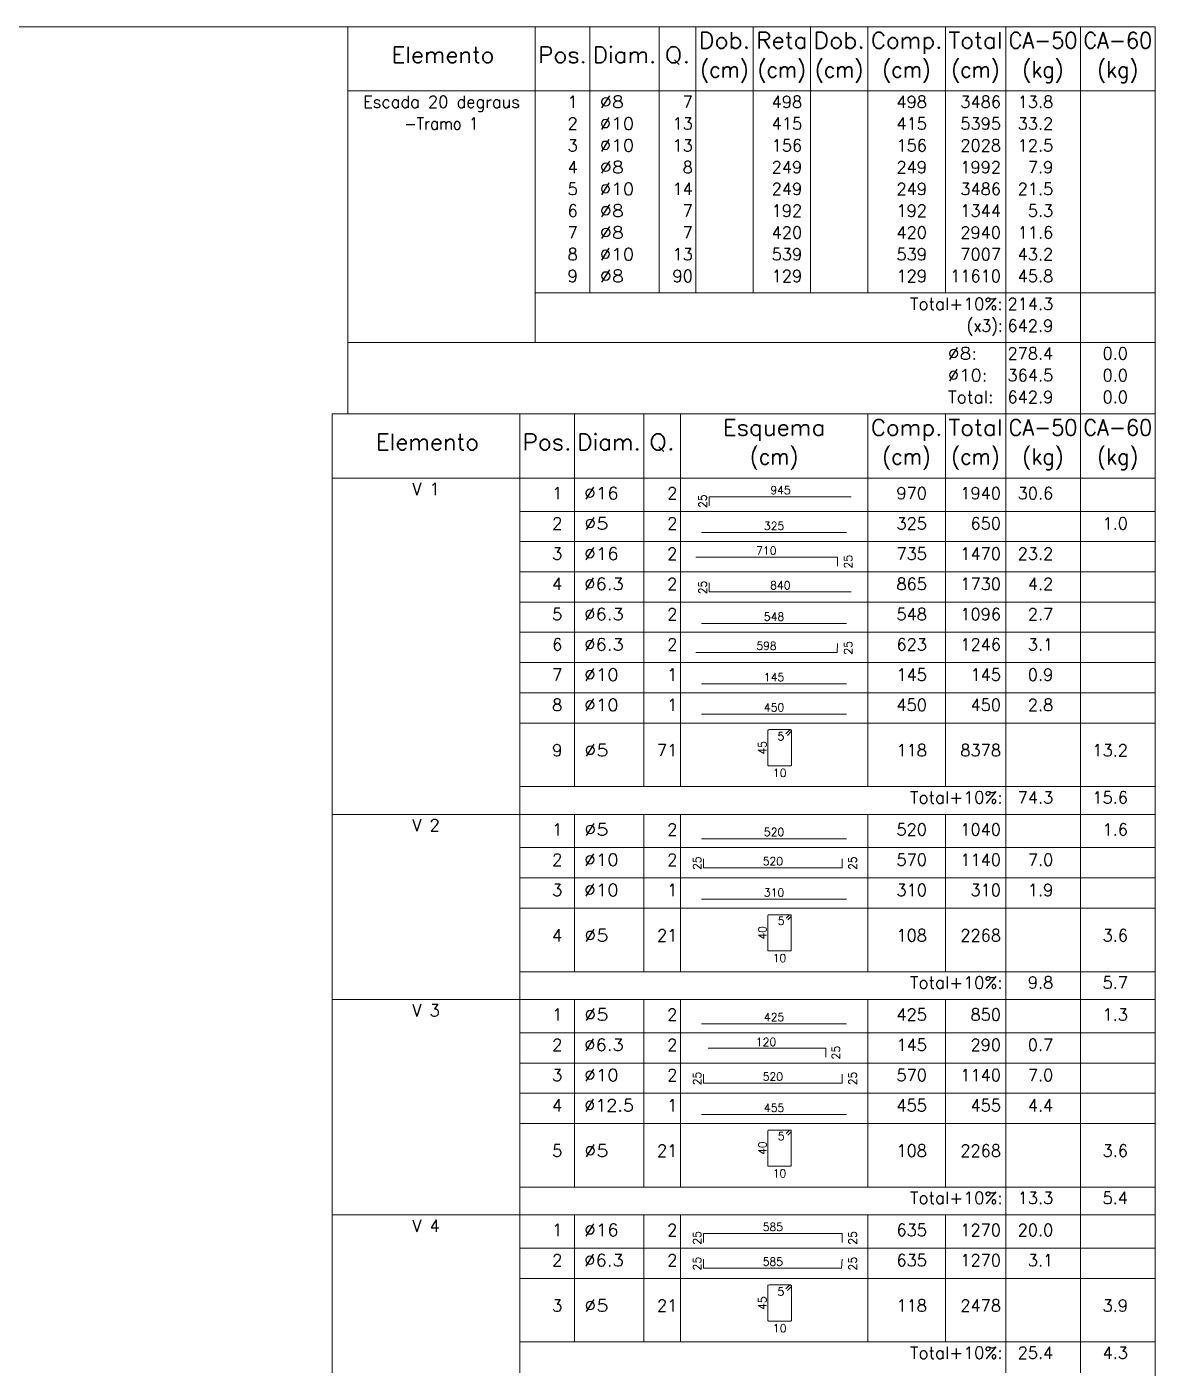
# Model space of a CAD drawing. Header units: millimetres. Extents: x 0 to 119, y 0 to 84.
# Drawn here: x 100.14 to 118.8, y 61.83 to 84 of the extents above; entities that cross this region are included whole.
import ezdxf
from ezdxf.enums import TextEntityAlignment as Align

# ---------------------------------------------------------------- set-up
doc = ezdxf.new("R2010")
doc.units = ezdxf.units.MM
for name, color, linetype, lineweight in [('DETALHES_TABELA', 7, 'Continuous', 9), ('QUAD_BORDA', 1, 'Continuous', 20), ('QUAD_LIMITES', 2, 'Continuous', 0), ('TABELAS', 1, 'Continuous', 0), ('TEXTO_TABELAS', 1, 'Continuous', 0), ('TEXTOS_COTAS_DETALHES_TABELA', 1, 'Continuous', 0)]:
    doc.layers.add(name, color=color, linetype=linetype, lineweight=lineweight)
doc.styles.add('CYPETXT', font='', dxfattribs={"height": 0.2})
doc.styles.get('CYPETXT').set_extended_font_data('romans')

msp = doc.modelspace()

# ---------------------------------------------------------------- linework, layer by layer
at = {"layer": 'DETALHES_TABELA'}
for points in [[(111.427, 76.082), (111.427, 76.232), (113.772, 76.232)], [(111.298, 75.638), (113.698, 75.638)], [(111.206, 75.232), (113.548, 75.232), (113.548, 75.082)], [(111.427, 74.807), (111.427, 74.657), (113.772, 74.657)], [(111.298, 74.138), (113.698, 74.138)], [(111.206, 73.657), (113.54, 73.657), (113.547, 73.807)], [(111.298, 73.138), (113.698, 73.138)], [(111.298, 72.638), (113.698, 72.638)], [(112.718, 72.287), (112.78, 72.348), (112.782, 72.351), (112.784, 72.354), (112.785, 72.358), (112.785, 72.362), (112.785, 72.366), (112.784, 72.369), (112.782, 72.372), (112.78, 72.375), (112.777, 72.378), (112.773, 72.379), (112.77, 72.381), (112.766, 72.381), (112.415, 72.381), (112.408, 72.379), (112.402, 72.375), (112.397, 72.369), (112.396, 72.362), (112.396, 71.8), (112.397, 71.793), (112.402, 71.786), (112.408, 71.782), (112.415, 71.781), (112.766, 71.781), (112.773, 71.782), (112.78, 71.786), (112.784, 71.793), (112.785, 71.8), (112.785, 72.362), (112.785, 72.366), (112.784, 72.369), (112.782, 72.372), (112.78, 72.375), (112.777, 72.378), (112.773, 72.379), (112.77, 72.381), (112.766, 72.381), (112.762, 72.381), (112.759, 72.379), (112.756, 72.378), (112.753, 72.375), (112.691, 72.314)], [(111.298, 70.578), (113.698, 70.578)], [(111.333, 70.248), (111.333, 70.098), (113.623, 70.098), (113.623, 70.248)], [(111.298, 69.578), (113.698, 69.578)], [(112.723, 69.238), (112.778, 69.293), (112.78, 69.295), (112.782, 69.298), (112.783, 69.301), (112.783, 69.305), (112.783, 69.308), (112.782, 69.311), (112.78, 69.314), (112.778, 69.317), (112.776, 69.319), (112.773, 69.321), (112.769, 69.322), (112.766, 69.322), (112.412, 69.322), (112.406, 69.321), (112.4, 69.317), (112.397, 69.311), (112.395, 69.305), (112.395, 68.739), (112.397, 68.732), (112.4, 68.727), (112.406, 68.723), (112.412, 68.722), (112.766, 68.722), (112.773, 68.723), (112.778, 68.727), (112.782, 68.732), (112.783, 68.739), (112.783, 69.305), (112.783, 69.308), (112.782, 69.311), (112.78, 69.314), (112.778, 69.317), (112.776, 69.319), (112.773, 69.321), (112.769, 69.322), (112.766, 69.322), (112.763, 69.322), (112.76, 69.321), (112.757, 69.319), (112.754, 69.317), (112.699, 69.262)], [(111.298, 67.518), (113.698, 67.518)], [(111.409, 67.116), (113.352, 67.116), (113.352, 66.966)], [(111.333, 66.688), (111.333, 66.538), (113.623, 66.538), (113.623, 66.688)], [(111.298, 66.018), (113.698, 66.018)], [(112.723, 65.678), (112.778, 65.733), (112.78, 65.735), (112.782, 65.738), (112.783, 65.741), (112.783, 65.745), (112.783, 65.748), (112.782, 65.751), (112.78, 65.754), (112.778, 65.757), (112.776, 65.759), (112.773, 65.761), (112.769, 65.762), (112.766, 65.762), (112.412, 65.762), (112.406, 65.761), (112.4, 65.757), (112.397, 65.751), (112.395, 65.745), (112.395, 65.179), (112.397, 65.172), (112.4, 65.167), (112.406, 65.163), (112.412, 65.162), (112.766, 65.162), (112.773, 65.163), (112.778, 65.167), (112.782, 65.172), (112.783, 65.179), (112.783, 65.745), (112.783, 65.748), (112.782, 65.751), (112.78, 65.754), (112.778, 65.757), (112.776, 65.759), (112.773, 65.761), (112.769, 65.762), (112.766, 65.762), (112.763, 65.762), (112.76, 65.761), (112.757, 65.759), (112.754, 65.757), (112.699, 65.702)], [(111.333, 63.903), (111.333, 64.053), (113.623, 64.053), (113.623, 63.903)], [(111.333, 63.628), (111.333, 63.478), (113.615, 63.478), (113.623, 63.628)], [(112.718, 63.107), (112.78, 63.168), (112.782, 63.171), (112.784, 63.174), (112.785, 63.178), (112.785, 63.182), (112.785, 63.186), (112.784, 63.189), (112.782, 63.192), (112.78, 63.195), (112.777, 63.198), (112.773, 63.199), (112.77, 63.201), (112.766, 63.201), (112.415, 63.201), (112.408, 63.199), (112.402, 63.195), (112.397, 63.189), (112.396, 63.182), (112.396, 62.62), (112.397, 62.613), (112.402, 62.606), (112.408, 62.602), (112.415, 62.601), (112.766, 62.601), (112.773, 62.602), (112.78, 62.606), (112.784, 62.613), (112.785, 62.62), (112.785, 63.182), (112.785, 63.186), (112.784, 63.189), (112.782, 63.192), (112.78, 63.195), (112.777, 63.198), (112.773, 63.199), (112.77, 63.201), (112.766, 63.201), (112.762, 63.201), (112.759, 63.199), (112.756, 63.198), (112.753, 63.195), (112.691, 63.134)]]:
    msp.add_lwpolyline(points, dxfattribs=at)
at = {"layer": 'QUAD_BORDA'}
msp.add_lwpolyline([(0, 0), (118.8, 0), (118.8, 84), (0, 84), (0, 0)], close=True, dxfattribs=at)
at = {"layer": 'QUAD_LIMITES'}
msp.add_lwpolyline([(0, 0), (118.8, 0), (118.8, 84), (0, 84), (0, 0)], close=True, dxfattribs=at)
at = {"layer": 'TABELAS'}
for p, q in [((105.448, 82.89), (105.448, 84)), ((105.448, 84), (118.8, 84)), ((108.548, 82.89), (108.548, 84)), ((109.452, 82.89), (109.452, 84)), ((110.6, 82.89), (110.6, 84)), ((111.204, 82.89), (111.204, 84)), ((112.152, 82.89), (112.152, 84)), ((113.1, 82.89), (113.1, 84)), ((114.048, 82.89), (114.048, 84)), ((115.332, 82.89), (115.332, 84)), ((116.328, 82.89), (116.328, 84)), ((117.564, 82.89), (117.564, 84)), ((118.8, 82.89), (118.8, 84)), ((105.448, 82.94), (118.8, 82.94)), ((105.448, 78.83), (105.448, 82.89)), ((108.548, 78.83), (108.548, 82.89)), ((109.452, 79.6), (109.452, 82.89)), ((110.6, 79.6), (110.6, 82.89)), ((111.204, 79.6), (111.204, 82.89)), ((112.152, 79.6), (112.152, 82.89)), ((113.1, 79.6), (113.1, 82.89)), ((114.048, 79.6), (114.048, 82.89)), ((115.332, 79.6), (115.332, 82.89)), ((116.328, 78.83), (116.328, 82.89)), ((117.564, 78.83), (117.564, 82.89)), ((118.8, 78.83), (118.8, 82.89)), ((108.548, 79.6), (118.8, 79.6)), ((105.448, 78.73), (105.448, 78.83)), ((105.448, 78.78), (118.8, 78.78)), ((105.448, 78.37), (105.448, 78.73)), ((108.548, 78.78), (108.548, 78.83)), ((116.328, 78.73), (116.328, 78.83)), ((116.328, 78.37), (116.328, 78.73)), ((117.564, 78.73), (117.564, 78.83)), ((117.564, 78.37), (117.564, 78.73)), ((118.8, 78.73), (118.8, 78.83)), ((118.8, 78.37), (118.8, 78.73)), ((105.448, 78.01), (105.448, 78.37)), ((116.328, 78.01), (116.328, 78.37)), ((117.564, 78.01), (117.564, 78.37)), ((118.8, 78.01), (118.8, 78.37)), ((105.448, 77.6), (105.448, 78.01)), ((116.328, 77.6), (116.328, 78.01)), ((117.564, 77.6), (117.564, 78.01)), ((118.8, 77.6), (118.8, 78.01)), ((105.192, 76.49), (105.192, 77.6)), ((105.192, 77.6), (118.8, 77.6)), ((105.448, 77.6), (118.8, 77.6)), ((108.292, 76.49), (108.292, 77.6)), ((109.196, 76.49), (109.196, 77.6)), ((110.344, 76.49), (110.344, 77.6)), ((110.948, 76.49), (110.948, 77.6)), ((114.048, 76.49), (114.048, 77.6)), ((115.332, 76.49), (115.332, 77.6)), ((116.328, 76.49), (116.328, 77.6)), ((117.564, 76.49), (117.564, 77.6)), ((118.8, 76.49), (118.8, 77.6)), ((105.192, 76.54), (118.8, 76.54)), ((105.192, 71.03), (105.192, 76.49)), ((108.292, 71.03), (108.292, 76.49)), ((109.196, 71.44), (109.196, 76.49)), ((110.344, 71.44), (110.344, 76.49)), ((110.948, 71.44), (110.948, 76.49)), ((114.048, 71.44), (114.048, 76.49)), ((115.332, 71.44), (115.332, 76.49)), ((116.328, 71.03), (116.328, 76.49)), ((117.564, 71.03), (117.564, 76.49)), ((118.8, 71.03), (118.8, 76.49)), ((108.292, 71.44), (118.8, 71.44)), ((105.192, 70.93), (105.192, 71.03)), ((105.192, 70.98), (118.8, 70.98)), ((108.292, 70.93), (108.292, 71.03)), ((109.196, 70.93), (109.196, 70.98)), ((110.344, 70.93), (110.344, 70.98)), ((110.948, 70.93), (110.948, 70.98)), ((114.048, 70.93), (114.048, 70.98)), ((115.332, 70.93), (115.332, 70.98)), ((116.328, 70.93), (116.328, 71.03)), ((117.564, 70.93), (117.564, 71.03)), ((118.8, 70.93), (118.8, 71.03)), ((105.192, 67.97), (105.192, 70.93)), ((108.292, 67.97), (108.292, 70.93)), ((109.196, 68.38), (109.196, 70.93)), ((110.344, 68.38), (110.344, 70.93)), ((110.948, 68.38), (110.948, 70.93)), ((114.048, 68.38), (114.048, 70.93)), ((115.332, 68.38), (115.332, 70.93)), ((116.328, 67.97), (116.328, 70.93)), ((117.564, 67.97), (117.564, 70.93)), ((118.8, 67.97), (118.8, 70.93)), ((108.292, 68.38), (118.8, 68.38)), ((105.192, 67.87), (105.192, 67.97)), ((105.192, 67.92), (118.8, 67.92)), ((105.192, 64.41), (105.192, 67.87)), ((108.292, 67.87), (108.292, 67.97)), ((108.292, 64.41), (108.292, 67.87)), ((109.196, 67.87), (109.196, 67.92)), ((109.196, 64.82), (109.196, 67.87)), ((110.344, 67.87), (110.344, 67.92)), ((110.344, 64.82), (110.344, 67.87)), ((110.948, 67.87), (110.948, 67.92)), ((110.948, 64.82), (110.948, 67.87)), ((114.048, 67.87), (114.048, 67.92)), ((114.048, 64.82), (114.048, 67.87)), ((115.332, 67.87), (115.332, 67.92)), ((115.332, 64.82), (115.332, 67.87)), ((116.328, 67.87), (116.328, 67.97)), ((116.328, 64.41), (116.328, 67.87)), ((117.564, 67.87), (117.564, 67.97)), ((117.564, 64.41), (117.564, 67.87)), ((118.8, 67.87), (118.8, 67.97)), ((118.8, 64.41), (118.8, 67.87)), ((108.292, 64.82), (118.8, 64.82)), ((105.192, 64.31), (105.192, 64.41)), ((105.192, 64.36), (118.8, 64.36)), ((105.192, 61.85), (105.192, 64.31)), ((108.292, 64.31), (108.292, 64.41)), ((108.292, 61.85), (108.292, 64.31)), ((109.196, 64.31), (109.196, 64.36)), ((109.196, 62.26), (109.196, 64.31)), ((110.344, 64.31), (110.344, 64.36)), ((110.344, 62.26), (110.344, 64.31)), ((110.948, 64.31), (110.948, 64.36)), ((110.948, 62.26), (110.948, 64.31)), ((114.048, 64.31), (114.048, 64.36)), ((114.048, 62.26), (114.048, 64.31)), ((115.332, 64.31), (115.332, 64.36)), ((115.332, 62.26), (115.332, 64.31)), ((116.328, 64.31), (116.328, 64.41)), ((116.328, 61.85), (116.328, 64.31)), ((117.564, 64.31), (117.564, 64.41)), ((117.564, 61.85), (117.564, 64.31)), ((118.8, 64.31), (118.8, 64.41)), ((118.8, 61.85), (118.8, 64.31)), ((108.292, 62.26), (118.8, 62.26)), ((105.192, 61.75), (105.192, 61.85)), ((108.292, 61.75), (108.292, 61.85)), ((116.328, 61.75), (116.328, 61.85)), ((117.564, 61.75), (117.564, 61.85)), ((118.8, 61.75), (118.8, 61.85))]:
    msp.add_line(p, q, dxfattribs=at)
at = {"layer": 'TEXTO_TABELAS'}
for p, q in [((108.292, 75.99), (118.8, 75.99)), ((108.292, 75.49), (118.8, 75.49)), ((108.292, 74.99), (118.8, 74.99)), ((108.292, 74.49), (118.8, 74.49)), ((108.292, 73.99), (118.8, 73.99)), ((108.292, 73.49), (118.8, 73.49)), ((108.292, 72.99), (118.8, 72.99)), ((108.292, 72.49), (118.8, 72.49)), ((108.292, 70.43), (118.8, 70.43)), ((108.292, 69.93), (118.8, 69.93)), ((108.292, 69.43), (118.8, 69.43)), ((108.292, 67.37), (118.8, 67.37)), ((108.292, 66.87), (118.8, 66.87)), ((108.292, 66.37), (118.8, 66.37)), ((108.292, 65.87), (118.8, 65.87)), ((108.292, 63.81), (118.8, 63.81)), ((108.292, 63.31), (118.8, 63.31))]:
    msp.add_line(p, q, dxfattribs=at)

# ---------------------------------------------------------------- texts
at = {"layer": 'TEXTO_TABELAS', "style": 'CYPETXT'}
for s, height, width, p, p2 in [('Dob.', 0.2667, 0.953523, (111.254, 83.643), (112.102, 83.643)), ('Reta', 0.2667, 0.94055, (112.202, 83.643), (113.05, 83.643)), ('Dob.', 0.2667, 0.953523, (113.15, 83.643), (113.998, 83.643)), ('Comp.', 0.2667, 0.895522, (114.098, 83.643), (115.282, 83.643)), ('Total', 0.2667, 0.935673, (115.382, 83.643), (116.278, 83.643)), ('CA-50', 0.2667, 0.813132, (116.378, 83.643), (117.514, 83.643)), ('CA-60', 0.2667, 0.813132, (117.614, 83.643), (118.75, 83.643)), ('Elemento', 0.2667, 0.923378, (106.173, 83.403), (107.873, 83.403)), ('Pos.', 0.2667, 0.930268, (108.598, 83.403), (109.402, 83.403)), ('Diam.', 0.2667, 0.924488, (109.502, 83.403), (110.55, 83.403)), ('Q.', 0.2667, 1.025806, (110.69, 83.403), (111.114, 83.403)), ('(cm)', 0.2667, 0.819001, (111.278, 83.163), (112.078, 83.163)), ('(cm)', 0.2667, 0.819001, (112.226, 83.163), (113.026, 83.163)), ('(cm)', 0.2667, 0.819001, (113.174, 83.163), (113.974, 83.163)), ('(cm)', 0.2667, 0.819001, (114.29, 83.163), (115.09, 83.163)), ('(cm)', 0.2667, 0.819001, (115.43, 83.163), (116.23, 83.163)), ('(kg)', 0.2667, 0.827954, (116.604, 83.163), (117.288, 83.163)), ('(kg)', 0.2667, 0.827954, (117.84, 83.163), (118.524, 83.163)), ('Escada 20 degraus', 0.2, 0.848594, (105.701, 82.66), (108.296, 82.66)), ('1', 0.2, 0.872274, (109.084, 82.66), (109.252, 82.66)), ('%%c8', 0.2, 0.99505, (109.615, 82.66), (110.017, 82.66)), ('7', 0.2, 0.872274, (110.986, 82.66), (111.154, 82.66)), ('498', 0.2, 0.872274, (112.458, 82.66), (112.962, 82.66)), ('498', 0.2, 0.872274, (114.522, 82.66), (115.026, 82.66)), ('3486', 0.2, 0.872274, (115.578, 82.66), (116.25, 82.66)), ('13.8', 0.2, 0.869308, (116.526, 82.66), (117.114, 82.66)), ('-Tramo 1', 0.2, 0.775371, (106.386, 82.3), (107.61, 82.3)), ('2', 0.2, 0.872274, (109.084, 82.3), (109.252, 82.3)), ('%%c10', 0.2, 0.955414, (109.615, 82.3), (110.185, 82.3)), ('13', 0.2, 0.872274, (110.818, 82.3), (111.154, 82.3)), ('415', 0.2, 0.872274, (112.458, 82.3), (112.962, 82.3)), ('415', 0.2, 0.872274, (114.522, 82.3), (115.026, 82.3)), ('5395', 0.2, 0.872274, (115.578, 82.3), (116.25, 82.3)), ('33.2', 0.2, 0.869308, (116.526, 82.3), (117.114, 82.3)), ('3', 0.2, 0.872274, (109.084, 81.94), (109.252, 81.94)), ('%%c10', 0.2, 0.955414, (109.615, 81.94), (110.185, 81.94)), ('13', 0.2, 0.872274, (110.818, 81.94), (111.154, 81.94)), ('156', 0.2, 0.872274, (112.458, 81.94), (112.962, 81.94)), ('156', 0.2, 0.872274, (114.522, 81.94), (115.026, 81.94)), ('2028', 0.2, 0.872274, (115.578, 81.94), (116.25, 81.94)), ('12.5', 0.2, 0.869308, (116.526, 81.94), (117.114, 81.94)), ('4', 0.2, 0.872274, (109.084, 81.58), (109.252, 81.58)), ('%%c8', 0.2, 0.99505, (109.615, 81.58), (110.017, 81.58)), ('8', 0.2, 0.872274, (110.986, 81.58), (111.154, 81.58)), ('249', 0.2, 0.872274, (112.458, 81.58), (112.962, 81.58)), ('249', 0.2, 0.872274, (114.522, 81.58), (115.026, 81.58)), ('1992', 0.2, 0.872274, (115.578, 81.58), (116.25, 81.58)), ('7.9', 0.2, 0.868127, (116.694, 81.58), (117.114, 81.58)), ('5', 0.2, 0.872274, (109.084, 81.22), (109.252, 81.22)), ('%%c10', 0.2, 0.955414, (109.615, 81.22), (110.185, 81.22)), ('14', 0.2, 0.872274, (110.818, 81.22), (111.154, 81.22)), ('249', 0.2, 0.872274, (112.458, 81.22), (112.962, 81.22)), ('249', 0.2, 0.872274, (114.522, 81.22), (115.026, 81.22)), ('3486', 0.2, 0.872274, (115.578, 81.22), (116.25, 81.22)), ('21.5', 0.2, 0.869308, (116.526, 81.22), (117.114, 81.22)), ('6', 0.2, 0.872274, (109.084, 80.86), (109.252, 80.86)), ('%%c8', 0.2, 0.99505, (109.615, 80.86), (110.017, 80.86)), ('7', 0.2, 0.872274, (110.986, 80.86), (111.154, 80.86)), ('192', 0.2, 0.872274, (112.458, 80.86), (112.962, 80.86)), ('192', 0.2, 0.872274, (114.522, 80.86), (115.026, 80.86)), ('1344', 0.2, 0.872274, (115.578, 80.86), (116.25, 80.86)), ('5.3', 0.2, 0.868127, (116.694, 80.86), (117.114, 80.86)), ('7', 0.2, 0.872274, (109.084, 80.5), (109.252, 80.5)), ('%%c8', 0.2, 0.99505, (109.615, 80.5), (110.017, 80.5)), ('7', 0.2, 0.872274, (110.986, 80.5), (111.154, 80.5)), ('420', 0.2, 0.872274, (112.458, 80.5), (112.962, 80.5)), ('420', 0.2, 0.872274, (114.522, 80.5), (115.026, 80.5)), ('2940', 0.2, 0.872274, (115.578, 80.5), (116.25, 80.5)), ('11.6', 0.2, 0.869308, (116.526, 80.5), (117.114, 80.5)), ('8', 0.2, 0.872274, (109.084, 80.14), (109.252, 80.14)), ('%%c10', 0.2, 0.955414, (109.615, 80.14), (110.185, 80.14)), ('13', 0.2, 0.872274, (110.818, 80.14), (111.154, 80.14)), ('539', 0.2, 0.872274, (112.458, 80.14), (112.962, 80.14)), ('539', 0.2, 0.872274, (114.522, 80.14), (115.026, 80.14)), ('7007', 0.2, 0.872274, (115.578, 80.14), (116.25, 80.14)), ('43.2', 0.2, 0.869308, (116.526, 80.14), (117.114, 80.14)), ('9', 0.2, 0.872274, (109.084, 79.78), (109.252, 79.78)), ('%%c8', 0.2, 0.99505, (109.615, 79.78), (110.017, 79.78)), ('90', 0.2, 0.872274, (110.818, 79.78), (111.154, 79.78)), ('129', 0.2, 0.872274, (112.458, 79.78), (112.962, 79.78)), ('129', 0.2, 0.872274, (114.522, 79.78), (115.026, 79.78)), ('11610', 0.2, 0.872274, (115.41, 79.78), (116.25, 79.78)), ('45.8', 0.2, 0.869308, (116.526, 79.78), (117.114, 79.78)), ('Total+10%:', 0.2, 0.906671, (114.745, 79.32), (116.278, 79.32)), ('214.3', 0.2, 0.869965, (116.358, 79.32), (117.114, 79.32)), ('(x3):', 0.2, 0.820506, (115.681, 78.96), (116.278, 78.96)), ('642.9', 0.2, 0.869965, (116.358, 78.96), (117.114, 78.96)), ('%%c8:', 0.2, 0.966972, (115.372, 78.5), (115.858, 78.5)), ('278.4', 0.2, 0.869965, (116.358, 78.5), (117.114, 78.5)), ('0.0', 0.2, 0.868127, (117.93, 78.5), (118.35, 78.5)), ('%%c10:', 0.2, 0.940736, (115.372, 78.14), (116.026, 78.14)), ('364.5', 0.2, 0.869965, (116.358, 78.14), (117.114, 78.14)), ('0.0', 0.2, 0.868127, (117.93, 78.14), (118.35, 78.14)), ('Total:', 0.2, 0.925563, (115.372, 77.78), (116.128, 77.78)), ('642.9', 0.2, 0.869965, (116.358, 77.78), (117.114, 77.78)), ('0.0', 0.2, 0.868127, (117.93, 77.78), (118.35, 77.78)), ('Esquema', 0.2667, 0.93681, (111.65, 77.243), (113.346, 77.243)), ('Comp.', 0.2667, 0.895522, (114.098, 77.243), (115.282, 77.243)), ('Total', 0.2667, 0.935673, (115.382, 77.243), (116.278, 77.243)), ('CA-50', 0.2667, 0.813132, (116.378, 77.243), (117.514, 77.243)), ('CA-60', 0.2667, 0.813132, (117.614, 77.243), (118.75, 77.243)), ('Elemento', 0.2667, 0.923378, (105.917, 77.003), (107.617, 77.003)), ('Pos.', 0.2667, 0.930268, (108.342, 77.003), (109.146, 77.003)), ('Diam.', 0.2667, 0.924488, (109.246, 77.003), (110.294, 77.003)), ('Q.', 0.2667, 1.025806, (110.434, 77.003), (110.858, 77.003)), ('(cm)', 0.2667, 0.819001, (112.098, 76.763), (112.898, 76.763)), ('(cm)', 0.2667, 0.819001, (114.29, 76.763), (115.09, 76.763)), ('(cm)', 0.2667, 0.819001, (115.43, 76.763), (116.23, 76.763)), ('(kg)', 0.2667, 0.827954, (116.604, 76.763), (117.288, 76.763)), ('(kg)', 0.2667, 0.827954, (117.84, 76.763), (118.524, 76.763)), ('V 1', 0.2, 0.796974, (106.516, 76.26), (106.969, 76.26)), ('1', 0.2, 0.872274, (108.828, 76.19), (108.996, 76.19)), ('%%c16', 0.2, 0.955414, (109.359, 76.19), (109.929, 76.19)), ('2', 0.2, 0.872274, (110.73, 76.19), (110.898, 76.19)), ('970', 0.2, 0.872274, (114.522, 76.19), (115.026, 76.19)), ('1940', 0.2, 0.872274, (115.578, 76.19), (116.25, 76.19)), ('30.6', 0.2, 0.869308, (116.526, 76.19), (117.114, 76.19)), ('2', 0.2, 0.872274, (108.828, 75.69), (108.996, 75.69)), ('%%c5', 0.2, 0.99505, (109.359, 75.69), (109.761, 75.69)), ('2', 0.2, 0.872274, (110.73, 75.69), (110.898, 75.69)), ('325', 0.2, 0.872274, (114.522, 75.69), (115.026, 75.69)), ('650', 0.2, 0.872274, (115.746, 75.69), (116.25, 75.69)), ('1.0', 0.2, 0.868127, (117.93, 75.69), (118.35, 75.69)), ('3', 0.2, 0.872274, (108.828, 75.19), (108.996, 75.19)), ('%%c16', 0.2, 0.955414, (109.359, 75.19), (109.929, 75.19)), ('2', 0.2, 0.872274, (110.73, 75.19), (110.898, 75.19)), ('735', 0.2, 0.872274, (114.522, 75.19), (115.026, 75.19)), ('1470', 0.2, 0.872274, (115.578, 75.19), (116.25, 75.19)), ('23.2', 0.2, 0.869308, (116.526, 75.19), (117.114, 75.19)), ('4', 0.2, 0.872274, (108.828, 74.69), (108.996, 74.69)), ('%%c6.3', 0.2, 0.940736, (109.359, 74.69), (110.013, 74.69)), ('2', 0.2, 0.872274, (110.73, 74.69), (110.898, 74.69)), ('865', 0.2, 0.872274, (114.522, 74.69), (115.026, 74.69)), ('1730', 0.2, 0.872274, (115.578, 74.69), (116.25, 74.69)), ('4.2', 0.2, 0.868127, (116.694, 74.69), (117.114, 74.69)), ('5', 0.2, 0.872274, (108.828, 74.19), (108.996, 74.19)), ('%%c6.3', 0.2, 0.940736, (109.359, 74.19), (110.013, 74.19)), ('2', 0.2, 0.872274, (110.73, 74.19), (110.898, 74.19)), ('548', 0.2, 0.872274, (114.522, 74.19), (115.026, 74.19)), ('1096', 0.2, 0.872274, (115.578, 74.19), (116.25, 74.19)), ('2.7', 0.2, 0.868127, (116.694, 74.19), (117.114, 74.19)), ('6', 0.2, 0.872274, (108.828, 73.69), (108.996, 73.69)), ('%%c6.3', 0.2, 0.940736, (109.359, 73.69), (110.013, 73.69)), ('2', 0.2, 0.872274, (110.73, 73.69), (110.898, 73.69)), ('623', 0.2, 0.872274, (114.522, 73.69), (115.026, 73.69)), ('1246', 0.2, 0.872274, (115.578, 73.69), (116.25, 73.69)), ('3.1', 0.2, 0.868127, (116.694, 73.69), (117.114, 73.69)), ('7', 0.2, 0.872274, (108.828, 73.19), (108.996, 73.19)), ('%%c10', 0.2, 0.955414, (109.359, 73.19), (109.929, 73.19)), ('1', 0.2, 0.872274, (110.73, 73.19), (110.898, 73.19)), ('145', 0.2, 0.872274, (114.522, 73.19), (115.026, 73.19)), ('145', 0.2, 0.872274, (115.746, 73.19), (116.25, 73.19)), ('0.9', 0.2, 0.868127, (116.694, 73.19), (117.114, 73.19)), ('8', 0.2, 0.872274, (108.828, 72.69), (108.996, 72.69)), ('%%c10', 0.2, 0.955414, (109.359, 72.69), (109.929, 72.69)), ('1', 0.2, 0.872274, (110.73, 72.69), (110.898, 72.69)), ('450', 0.2, 0.872274, (114.522, 72.69), (115.026, 72.69)), ('450', 0.2, 0.872274, (115.746, 72.69), (116.25, 72.69)), ('2.8', 0.2, 0.868127, (116.694, 72.69), (117.114, 72.69)), ('9', 0.2, 0.872274, (108.828, 71.94), (108.996, 71.94)), ('%%c5', 0.2, 0.99505, (109.359, 71.94), (109.761, 71.94)), ('71', 0.2, 0.872274, (110.562, 71.94), (110.898, 71.94)), ('118', 0.2, 0.872274, (114.522, 71.94), (115.026, 71.94)), ('8378', 0.2, 0.872274, (115.578, 71.94), (116.25, 71.94)), ('13.2', 0.2, 0.869308, (117.762, 71.94), (118.35, 71.94)), ('Total+10%:', 0.2, 0.906671, (114.745, 71.16), (116.278, 71.16)), ('74.3', 0.2, 0.869308, (116.526, 71.16), (117.114, 71.16)), ('15.6', 0.2, 0.869308, (117.762, 71.16), (118.35, 71.16)), ('V 2', 0.2, 0.796974, (106.516, 70.7), (106.969, 70.7)), ('1', 0.2, 0.872274, (108.828, 70.63), (108.996, 70.63)), ('%%c5', 0.2, 0.99505, (109.359, 70.63), (109.761, 70.63)), ('2', 0.2, 0.872274, (110.73, 70.63), (110.898, 70.63)), ('520', 0.2, 0.872274, (114.522, 70.63), (115.026, 70.63)), ('1040', 0.2, 0.872274, (115.578, 70.63), (116.25, 70.63)), ('1.6', 0.2, 0.868127, (117.93, 70.63), (118.35, 70.63)), ('2', 0.2, 0.872274, (108.828, 70.13), (108.996, 70.13)), ('%%c10', 0.2, 0.955414, (109.359, 70.13), (109.929, 70.13)), ('2', 0.2, 0.872274, (110.73, 70.13), (110.898, 70.13)), ('570', 0.2, 0.872274, (114.522, 70.13), (115.026, 70.13)), ('1140', 0.2, 0.872274, (115.578, 70.13), (116.25, 70.13)), ('7.0', 0.2, 0.868127, (116.694, 70.13), (117.114, 70.13)), ('3', 0.2, 0.872274, (108.828, 69.63), (108.996, 69.63)), ('%%c10', 0.2, 0.955414, (109.359, 69.63), (109.929, 69.63)), ('1', 0.2, 0.872274, (110.73, 69.63), (110.898, 69.63)), ('310', 0.2, 0.872274, (114.522, 69.63), (115.026, 69.63)), ('310', 0.2, 0.872274, (115.746, 69.63), (116.25, 69.63)), ('1.9', 0.2, 0.868127, (116.694, 69.63), (117.114, 69.63)), ('4', 0.2, 0.872274, (108.828, 68.88), (108.996, 68.88)), ('%%c5', 0.2, 0.99505, (109.359, 68.88), (109.761, 68.88)), ('21', 0.2, 0.872274, (110.562, 68.88), (110.898, 68.88)), ('108', 0.2, 0.872274, (114.522, 68.88), (115.026, 68.88)), ('2268', 0.2, 0.872274, (115.578, 68.88), (116.25, 68.88)), ('3.6', 0.2, 0.868127, (117.93, 68.88), (118.35, 68.88)), ('Total+10%:', 0.2, 0.906671, (114.745, 68.1), (116.278, 68.1)), ('9.8', 0.2, 0.868127, (116.694, 68.1), (117.114, 68.1)), ('5.7', 0.2, 0.868127, (117.93, 68.1), (118.35, 68.1)), ('V 3', 0.2, 0.796974, (106.516, 67.64), (106.969, 67.64)), ('1', 0.2, 0.872274, (108.828, 67.57), (108.996, 67.57)), ('%%c5', 0.2, 0.99505, (109.359, 67.57), (109.761, 67.57)), ('2', 0.2, 0.872274, (110.73, 67.57), (110.898, 67.57)), ('425', 0.2, 0.872274, (114.522, 67.57), (115.026, 67.57)), ('850', 0.2, 0.872274, (115.746, 67.57), (116.25, 67.57)), ('1.3', 0.2, 0.868127, (117.93, 67.57), (118.35, 67.57)), ('2', 0.2, 0.872274, (108.828, 67.07), (108.996, 67.07)), ('%%c6.3', 0.2, 0.940736, (109.359, 67.07), (110.013, 67.07)), ('2', 0.2, 0.872274, (110.73, 67.07), (110.898, 67.07)), ('145', 0.2, 0.872274, (114.522, 67.07), (115.026, 67.07)), ('290', 0.2, 0.872274, (115.746, 67.07), (116.25, 67.07)), ('0.7', 0.2, 0.868127, (116.694, 67.07), (117.114, 67.07)), ('3', 0.2, 0.872274, (108.828, 66.57), (108.996, 66.57)), ('%%c10', 0.2, 0.955414, (109.359, 66.57), (109.929, 66.57)), ('2', 0.2, 0.872274, (110.73, 66.57), (110.898, 66.57)), ('570', 0.2, 0.872274, (114.522, 66.57), (115.026, 66.57)), ('1140', 0.2, 0.872274, (115.578, 66.57), (116.25, 66.57)), ('7.0', 0.2, 0.868127, (116.694, 66.57), (117.114, 66.57)), ('4', 0.2, 0.872274, (108.828, 66.07), (108.996, 66.07)), ('%%c12.5', 0.2, 0.925884, (109.359, 66.07), (110.181, 66.07)), ('1', 0.2, 0.872274, (110.73, 66.07), (110.898, 66.07)), ('455', 0.2, 0.872274, (114.522, 66.07), (115.026, 66.07)), ('455', 0.2, 0.872274, (115.746, 66.07), (116.25, 66.07)), ('4.4', 0.2, 0.868127, (116.694, 66.07), (117.114, 66.07)), ('5', 0.2, 0.872274, (108.828, 65.32), (108.996, 65.32)), ('%%c5', 0.2, 0.99505, (109.359, 65.32), (109.761, 65.32)), ('21', 0.2, 0.872274, (110.562, 65.32), (110.898, 65.32)), ('108', 0.2, 0.872274, (114.522, 65.32), (115.026, 65.32)), ('2268', 0.2, 0.872274, (115.578, 65.32), (116.25, 65.32)), ('3.6', 0.2, 0.868127, (117.93, 65.32), (118.35, 65.32)), ('Total+10%:', 0.2, 0.906671, (114.745, 64.54), (116.278, 64.54)), ('13.3', 0.2, 0.869308, (116.526, 64.54), (117.114, 64.54)), ('5.4', 0.2, 0.868127, (117.93, 64.54), (118.35, 64.54)), ('V 4', 0.2, 0.796974, (106.516, 64.08), (106.969, 64.08)), ('1', 0.2, 0.872274, (108.828, 64.01), (108.996, 64.01)), ('%%c16', 0.2, 0.955414, (109.359, 64.01), (109.929, 64.01)), ('2', 0.2, 0.872274, (110.73, 64.01), (110.898, 64.01)), ('635', 0.2, 0.872274, (114.522, 64.01), (115.026, 64.01)), ('1270', 0.2, 0.872274, (115.578, 64.01), (116.25, 64.01)), ('20.0', 0.2, 0.869308, (116.526, 64.01), (117.114, 64.01)), ('2', 0.2, 0.872274, (108.828, 63.51), (108.996, 63.51)), ('%%c6.3', 0.2, 0.940736, (109.359, 63.51), (110.013, 63.51)), ('2', 0.2, 0.872274, (110.73, 63.51), (110.898, 63.51)), ('635', 0.2, 0.872274, (114.522, 63.51), (115.026, 63.51)), ('1270', 0.2, 0.872274, (115.578, 63.51), (116.25, 63.51)), ('3.1', 0.2, 0.868127, (116.694, 63.51), (117.114, 63.51)), ('3', 0.2, 0.872274, (108.828, 62.76), (108.996, 62.76)), ('%%c5', 0.2, 0.99505, (109.359, 62.76), (109.761, 62.76)), ('21', 0.2, 0.872274, (110.562, 62.76), (110.898, 62.76)), ('118', 0.2, 0.872274, (114.522, 62.76), (115.026, 62.76)), ('2478', 0.2, 0.872274, (115.578, 62.76), (116.25, 62.76)), ('3.9', 0.2, 0.868127, (117.93, 62.76), (118.35, 62.76)), ('Total+10%:', 0.2, 0.906671, (114.745, 61.98), (116.278, 61.98)), ('25.4', 0.2, 0.869308, (116.526, 61.98), (117.114, 61.98)), ('4.3', 0.2, 0.868127, (117.93, 61.98), (118.35, 61.98))]:
    msp.add_text(s, height=height, dxfattribs=dict(at, width=width)).set_placement(p, p2, align=Align.FIT)
at = {"layer": 'TEXTOS_COTAS_DETALHES_TABELA', "style": 'CYPETXT', "width": 0.872274}
for s, height, p, p2 in [('945', 0.1333, (112.437, 76.275), (112.773, 76.275)), ('325', 0.1333, (112.33, 75.682), (112.666, 75.682)), ('710', 0.1333, (112.201, 75.275), (112.537, 75.275)), ('840', 0.1333, (112.434, 74.7), (112.77, 74.7)), ('548', 0.1333, (112.33, 74.182), (112.666, 74.182)), ('598', 0.1333, (112.205, 73.7), (112.541, 73.7)), ('145', 0.1333, (112.33, 73.182), (112.666, 73.182)), ('450', 0.1333, (112.33, 72.682), (112.666, 72.682)), ('5', 0.133, (112.556, 72.204), (112.668, 72.204)), ('10', 0.1333, (112.479, 71.599), (112.703, 71.599)), ('520', 0.1333, (112.33, 70.622), (112.666, 70.622)), ('520', 0.1333, (112.31, 70.139), (112.646, 70.139)), ('310', 0.1333, (112.33, 69.622), (112.666, 69.622)), ('5', 0.133, (112.561, 69.154), (112.673, 69.154)), ('10', 0.1333, (112.477, 68.538), (112.701, 68.538)), ('425', 0.1333, (112.33, 67.562), (112.666, 67.562)), ('120', 0.1333, (112.197, 67.151), (112.533, 67.151)), ('520', 0.1333, (112.31, 66.579), (112.646, 66.579)), ('455', 0.1333, (112.33, 66.062), (112.666, 66.062)), ('5', 0.133, (112.561, 65.594), (112.673, 65.594)), ('10', 0.1333, (112.477, 64.978), (112.701, 64.978)), ('585', 0.1333, (112.31, 64.094), (112.646, 64.094)), ('585', 0.1333, (112.31, 63.519), (112.646, 63.519)), ('5', 0.133, (112.556, 63.024), (112.668, 63.024)), ('10', 0.1333, (112.479, 62.419), (112.703, 62.419))]:
    msp.add_text(s, height=height, dxfattribs=at).set_placement(p, p2, align=Align.FIT)
for s, p, p2 in [('25', (111.384, 76.045), (111.384, 76.269)), ('25', (113.79, 75.045), (113.79, 75.269)), ('25', (111.384, 74.62), (111.384, 74.844)), ('25', (113.79, 73.62), (113.79, 73.844)), ('45', (112.371, 71.969), (112.371, 72.193)), ('25', (111.292, 70.061), (111.292, 70.285)), ('25', (113.864, 70.061), (113.864, 70.285)), ('40', (112.373, 68.91), (112.373, 69.134)), ('25', (113.587, 66.929), (113.587, 67.153)), ('25', (111.292, 66.501), (111.292, 66.725)), ('25', (113.864, 66.501), (113.864, 66.725)), ('40', (112.373, 65.35), (112.373, 65.574)), ('25', (111.292, 63.866), (111.292, 64.09)), ('25', (113.864, 63.866), (113.864, 64.09)), ('25', (111.292, 63.441), (111.292, 63.665)), ('25', (113.864, 63.441), (113.864, 63.665)), ('45', (112.371, 62.789), (112.371, 63.013))]:
    msp.add_text(s, height=0.1333, rotation=90, dxfattribs=at).set_placement(p, p2, align=Align.FIT)

doc.saveas('drawing.dxf')
